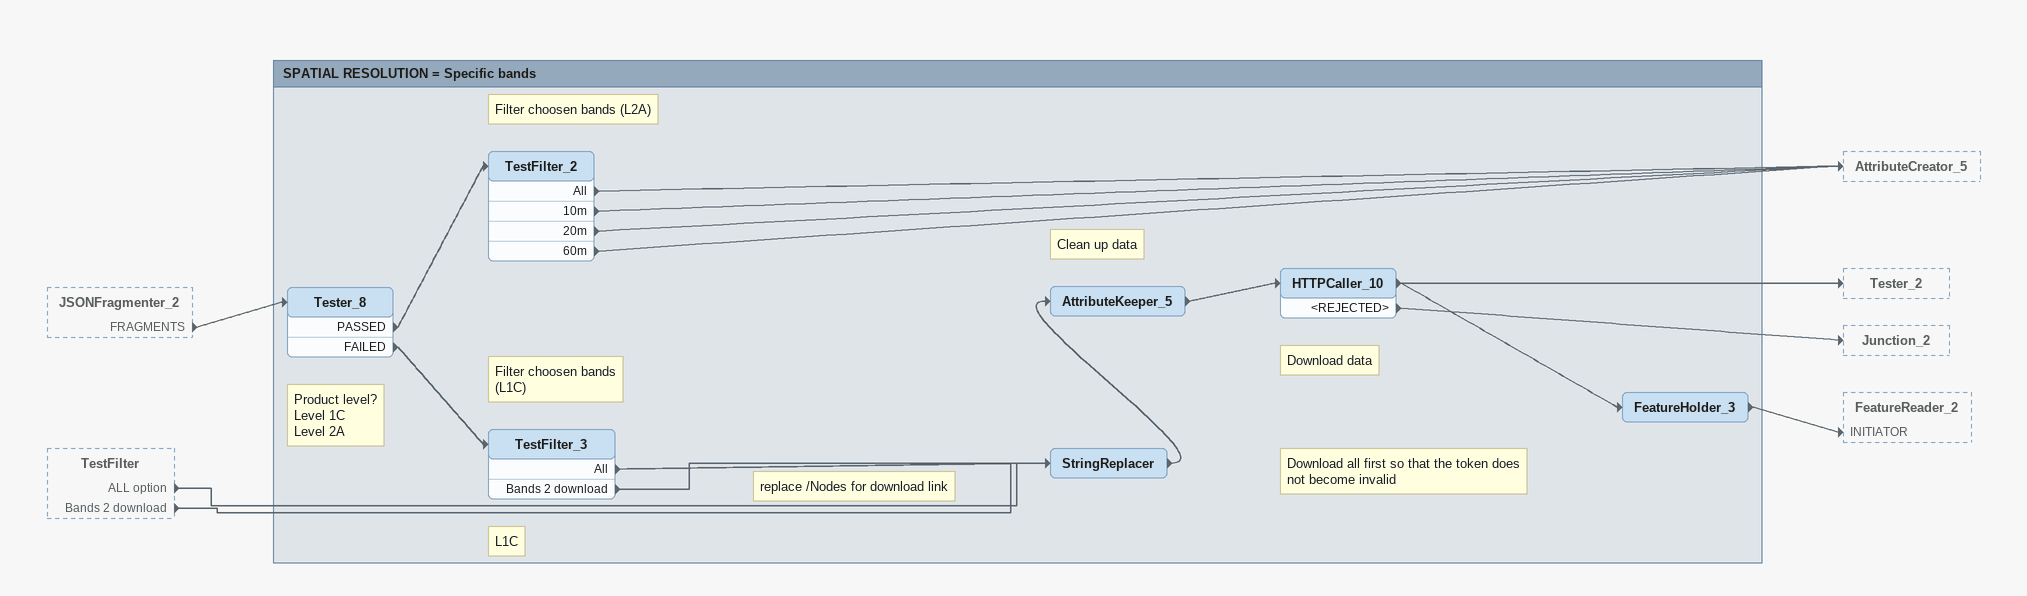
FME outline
JSONFragmenter_2 [outside]
    FRAGMENTS -> Tester_8
TestFilter [outside]
    ALL option -> StringReplacer
    Bands 2 download -> StringReplacer

Bookmark: SPATIAL RESOLUTION = Specific bands
Note: Product level? / Level 1C / Level 2A
Tester_8
    PASSED -> TestFilter_2
    FAILED -> TestFilter_3
Note: Filter choosen bands (L2A)
TestFilter_2
    All -> AttributeCreator_5
    10m -> AttributeCreator_5
    20m -> AttributeCreator_5
    60m -> AttributeCreator_5
Note: L1C
Note: Filter choosen bands / (L1C)
TestFilter_3
    All -> StringReplacer
    Bands 2 download -> StringReplacer
Note: replace /Nodes for download link
StringReplacer
    -> AttributeKeeper_5
Note: Clean up data
AttributeKeeper_5
    -> HTTPCaller_10
Note: Download data
HTTPCaller_10
    -> FeatureHolder_3
    -> Tester_2
    <REJECTED> -> Junction_2
Note: Download all first so that the token does not become invalid
FeatureHolder_3
    -> FeatureReader_2 [INITIATOR]
